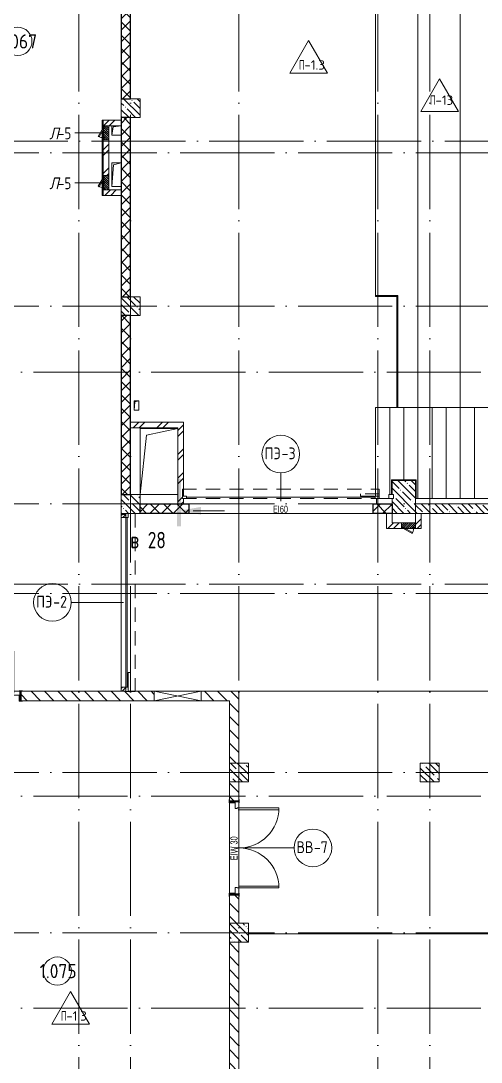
# Model space of a CAD drawing. Header units: millimetres. Extents: x -68946 to 690821, y -552984 to 293768.
# Drawn here: x 128858 to 138630, y 16477 to 38580 of the extents above; entities that cross this region are included whole.
import ezdxf

# ---------------------------------------------------------------- set-up
doc = ezdxf.new("R2010")
doc.units = ezdxf.units.MM
for name, pattern in [('ADSK_Линия сетки', [2500, 2000, -250, 0, -250]), ('ADSK_Невидимые', [500, 300, -200]), ('ADSK_Скрыто', [600, 300, -300])]:
    doc.linetypes.add(name, pattern=pattern)
for name, color, linetype, lineweight in [('0) блоки', 250, 'Continuous', 25), ('A-AREA-____-IDEN', 250, 'Continuous', 9), ('A-DETL-GENF-OTLN', 250, 'Continuous', 5), ('A-DOOR-____-HDLN', 250, 'ADSK_Невидимые', 5), ('A-DOOR-____-IDEN', 250, 'Continuous', 9), ('A-DOOR-____-MCUT', 250, 'Continuous', 5), ('A-DOOR-____-OTLN', 250, 'Continuous', 5), ('A-DOOR-FRAM-MCUT', 250, 'Continuous', 5), ('A-DOOR-FRAM-OTLN', 250, 'Continuous', 5), ('A-FLOR-____-IDEN', 250, 'Continuous', 9), ('A-FLOR-____-OTLN', 250, 'Continuous', 9), ('A-GENM-____-MCUT', 250, 'Continuous', 25), ('A-GENM-____-OTLN', 250, 'Continuous', 9), ('A-GLAZ-____-OTLN', 250, 'Continuous', 5), ('A-ROOF-___-IDEN', 250, 'Continuous', 9), ('A-ROOF-____-OTLN', 250, 'Continuous', 5), ('A-WALL-____-MCUT', 250, 'Continuous', 13), ('A-WALL-____-PATT', 250, 'Continuous', 13), ('E-ELEC-EQPM-OTLN', 250, 'Continuous', 9), ('G-____-____-SYMB', 250, 'ADSK_Скрыто', 9), ('I-WALL-____-OTLN', 250, 'Continuous', 9), ('S-COLS-____-MCUT', 250, 'Continuous', 25), ('S-COLS-____-OTLN', 250, 'Continuous', 9), ('S-GRID-____-OTLN', 250, 'Continuous', 9)]:
    doc.layers.add(name, color=color, linetype=linetype, lineweight=lineweight)
doc.styles.add('Arial Narrow', font='ARIALN.TTF', dxfattribs={"width": 0.9, "height": 150})
doc.styles.add('GOST Common_1', font='', dxfattribs={"width": 0.9, "height": 250})
doc.styles.add('GOST Common_2', font='', dxfattribs={"width": 0.8, "height": 350})
doc.styles.add('ISOCPEUR_1', font='isocpeur.ttf', dxfattribs={"width": 0.9, "height": 250})
doc.styles.add('ISOCPEUR_2', font='isocpeur.ttf', dxfattribs={"height": 160})
doc.styles.add('ISOCPEUR_I_1', font='ГОСТ тип А.ttf', dxfattribs={"height": 2500})
doc.styles.get('GOST Common_1').set_extended_font_data('GOST Common')
doc.styles.get('GOST Common_2').set_extended_font_data('GOST Common')
pattern_1 = [(135, (12287.91, -0.0006), (-141.42136, -141.42136), [])]
pattern_2 = [(45, (12287.9, -0.0006), (-251.4472, 251.4472), []), (45, (12287.9, 381), (-251.4472, 251.4472), [])]
pattern_3 = [(135, (12287.91, -0.0006), (-142.5612, -142.5612), []), (135, (12430.48, -0.0006), (-142.5612, -142.5612), [252.016, -50.403, 3.353, -47.05])]

# ---------------------------------------------------------------- blocks, each defined once
blk = doc.blocks.new('Разрез - Номер вида сзади_3_5 мм-32550532-АР1_Кладочный план 1 этажа С2и3')
at = {"layer": 'G-____-____-SYMB', "linetype": 'Continuous'}
for points in [[(9.8, 0.4), (9.8, -0.39), (-0.33, -0.39), (-0.33, 0.4)], [(2.18, -4.67), (3, 0), (3.82, -4.67)]]:
    blk.add_hatch(color=256, dxfattribs=at).paths.add_polyline_path(points)
at = {"layer": 'G-____-____-SYMB', "linetype": 'Continuous', "lineweight": 20}
blk.add_line((3, -3), (3, -9.66), dxfattribs=at)
blk = doc.blocks.new('Дверь_СКБ_2Ст_Внутренняя1 - Н_ВВ-7_2000x2600h_Фрамуга сверху-42056825-АР1_Маркировочный план 1 этажа С2и3')
at = {"layer": 'A-DOOR-____-OTLN'}
h = blk.add_hatch(dxfattribs=at)
h.set_pattern_fill('FP_17', color=256, style=0, pattern_type=2)
h.set_pattern_definition([(135, (1301.41, 164.685), (-14.1421, -14.1421), []), (225, (1301.41, 164.685), (14.1421, -14.1421), [])])
h.paths.add_polyline_path([(1012.5, -100), (1012.5, 100), (987.5, 100), (987.5, -100)])
at = {"layer": 'A-DOOR-FRAM-OTLN'}
h = blk.add_hatch(dxfattribs=at)
h.set_pattern_fill('FP_18', color=256, style=0, pattern_type=2)
h.set_pattern_definition([(45, (-821.384, 164.685), (-14.1421, 14.1421), []), (135, (-821.384, 164.685), (-14.1421, -14.1421), [])])
h.paths.add_polyline_path([(-987.5, -100), (-962.5, -100), (-962.5, 100), (-987.5, 100), (-987.5, 20)])
at = {"layer": 'A-DOOR-____-MCUT'}
for p, q in [((-837.5, 950), (-837.5, 100)), ((-797.5, 950), (-837.5, 950)), ((-797.5, 100), (-797.5, 950)), ((862.5, 950), (822.5, 950)), ((822.5, 950), (822.5, 100)), ((862.5, 100), (862.5, 950)), ((-837.5, 100), (-797.5, 100)), ((822.5, 100), (862.5, 100))]:
    blk.add_line(p, q, dxfattribs=at)
at = {"layer": 'A-DOOR-____-OTLN'}
for centre, start, end in [((-837.5, 100), 0, 90), ((862.5, 100), 90, 180)]:
    blk.add_arc(centre, 850, start, end, dxfattribs=at)
at = {"layer": 'A-DOOR-FRAM-MCUT'}
for p, q in [((-947.5, 108), (-1017.5, 108)), ((-1017.5, 108), (-1017.5, 100)), ((-1017.5, 100), (-947.5, 100)), ((-962.5, 100), (-987.5, 100)), ((-987.5, 100), (-987.5, -100)), ((-837.5, 100), (-962.5, 100)), ((-962.5, 100), (-962.5, 20)), ((-962.5, -100), (-962.5, 100)), ((-947.5, 100), (-962.5, 100)), ((-962.5, 100), (-962.5, 99)), ((-962.5, 99), (-947.5, 99)), ((-962.5, 20), (-827.5, 20)), ((-947.5, 20), (-962.5, 20)), ((-962.5, 20), (-962.5, -100)), ((-947.5, 100), (-947.5, 108)), ((-947.5, 99), (-947.5, 100)), ((-947.5, -100), (-947.5, 20)), ((-837.5, 60), (-837.5, 100)), ((-827.5, 60), (-837.5, 60)), ((-827.5, 20), (-827.5, 60)), ((862.5, 60), (852.5, 60)), ((852.5, 60), (852.5, 20)), ((852.5, 20), (987.5, 20)), ((862.5, 100), (862.5, 60)), ((987.5, 100), (862.5, 100)), ((1042.5, 108), (972.5, 108)), ((972.5, 108), (972.5, 100)), ((987.5, 100), (972.5, 100)), ((972.5, 100), (972.5, 99)), ((972.5, 100), (1042.5, 100)), ((972.5, 99), (987.5, 99)), ((987.5, 20), (972.5, 20)), ((972.5, 20), (972.5, -100)), ((987.5, 20), (987.5, 100)), ((1012.5, 100), (987.5, 100)), ((987.5, 100), (987.5, -100)), ((987.5, 99), (987.5, 100)), ((987.5, -100), (987.5, 20)), ((1012.5, -100), (1012.5, 100)), ((1042.5, 100), (1042.5, 108)), ((-947.5, -100), (-1017.5, -100)), ((-1017.5, -100), (-1017.5, -108)), ((-1017.5, -108), (-947.5, -108)), ((-987.5, -100), (-962.5, -100)), ((-962.5, -100), (-947.5, -100)), ((-947.5, -108), (-947.5, -100)), ((972.5, -100), (987.5, -100)), ((1042.5, -100), (972.5, -100)), ((972.5, -100), (972.5, -108)), ((972.5, -108), (1042.5, -108)), ((987.5, -100), (1012.5, -100)), ((1042.5, -108), (1042.5, -100))]:
    blk.add_line(p, q, dxfattribs=at)
blk = doc.blocks.new('_Wn_-As_OpeningMEP_floor__Rectangular - _Wn_-As_OpeningMEP_floor__Rectangular-34851197-АР1_Маркировочный план 1 этажа С2и3')
at = {"layer": 'A-DETL-GENF-OTLN', "lineweight": 5}
for p, q in [((-264, 614), (400, 750)), ((-400, -650), (-264, 614))]:
    blk.add_line(p, q, dxfattribs=at)
blk = doc.blocks.new('BSC_Колонна _Прямоугольная - 400x400-V65-АР1_Маркировочный план 1 этажа С2и3')
at = {"layer": 'S-COLS-____-OTLN', "lineweight": 5}
h = blk.add_hatch(dxfattribs=at)
h.set_pattern_fill('FP_101', color=256, style=0, pattern_type=2)
h.set_pattern_definition([(135, (-125249.98, -22625), (-142.5612, -142.5612), []), (135, (-125107.42, -22625), (-142.5612, -142.5612), [252.016, -50.403, 3.353, -47.05])])
h.paths.add_polyline_path([(-200, -200), (200, -200), (200, 200), (-200, 200), (-200, -198)])
at = {"layer": 'S-COLS-____-MCUT', "lineweight": 5}
for p, q in [((200, 200), (-200, 200)), ((-200, 200), (-200, -200)), ((200, -200), (200, 200)), ((-200, -200), (200, -200))]:
    blk.add_line(p, q, dxfattribs=at)
blk = doc.blocks.new('_Wn_-As_OpeningMEP_floor__Rectangular - _Wn_-As_OpeningMEP_floor__Rectangular-34847230-АР1_Маркировочный план 1 этажа С2и3')
at = {"layer": 'A-DETL-GENF-OTLN', "lineweight": 5}
for p, q in [((-50, -50), (-32, 132)), ((-32, 132), (50, 150))]:
    blk.add_line(p, q, dxfattribs=at)
blk = doc.blocks.new('_Wn_-As_OpeningMEP_floor__Rectangular - _Wn_-As_OpeningMEP_floor__Rectangular-32466846-АР1_Маркировочный план 1 этажа С2и3')
at = {"layer": 'A-DETL-GENF-OTLN', "lineweight": 5}
for p, q in [((-100, -200), (-62, 262)), ((-62, 262), (100, 300))]:
    blk.add_line(p, q, dxfattribs=at)
blk = doc.blocks.new('_Wn_-As_OpeningMEP_floor__Rectangular - _Wn_-As_OpeningMEP_floor__Rectangular-V81-АР1_Маркировочный план 1 этажа С2и3')
at = {"layer": 'A-DETL-GENF-OTLN', "lineweight": 5}
for p, q in [((-100, -50), (-73, 123)), ((-73, 123), (100, 150))]:
    blk.add_line(p, q, dxfattribs=at)
blk = doc.blocks.new('DM_Штора_Противодымная_Doormaster_E-60 - ш_4000 х в_2500-39408143-АР1_Маркировочный план 1 этажа С2и3')
at = {"layer": 'A-DOOR-____-HDLN'}
for p, q in [((-1965, 259), (2215, 259)), ((-1965, 259), (-1965, 59)), ((2215, 59), (2215, 259)), ((-1965, 59), (2215, 59)), ((1815, 159), (1815, 109)), ((2215, 159), (1815, 159)), ((1815, 109), (2215, 109)), ((2215, 109), (2215, 159))]:
    blk.add_line(p, q, dxfattribs=at)
at = {"layer": 'A-DOOR-____-MCUT', "lineweight": 5}
for p, q in [((-1875, 109), (-1965, 109)), ((-1965, 109), (-1965, 59)), ((-1965, 59), (-1875, 59)), ((-1875, 59), (-1875, 109)), ((-1875, 84), (2125, 84)), ((2125, 109), (2125, 59)), ((2215, 109), (2125, 109)), ((2125, 59), (2215, 59)), ((2215, 59), (2215, 109))]:
    blk.add_line(p, q, dxfattribs=at)
at = {"layer": 'E-ELEC-EQPM-OTLN', "lineweight": 5}
for p, q in [((2515, 139), (2415, 139)), ((2415, 139), (2415, 59)), ((2415, 59), (2515, 59)), ((2515, 59), (2515, 139))]:
    blk.add_line(p, q, dxfattribs=at)
blk = doc.blocks.new('DM_Штора_Противодымная_Doormaster_E-60 - ш_3600 х в_2500-40375709-АР1_Маркировочный план 1 этажа С2и3')
at = {"layer": 'A-DOOR-____-HDLN'}
for p, q in [((-1765, 250), (2015, 250)), ((-1765, 250), (-1765, 50)), ((2015, 50), (2015, 250)), ((-1765, 50), (2015, 50)), ((1615, 150), (1615, 100)), ((2015, 150), (1615, 150)), ((1615, 100), (2015, 100)), ((2015, 100), (2015, 150))]:
    blk.add_line(p, q, dxfattribs=at)
at = {"layer": 'A-DOOR-____-MCUT', "lineweight": 5}
for p, q in [((-1675, 100), (-1765, 100)), ((-1765, 100), (-1765, 50)), ((-1765, 50), (-1675, 50)), ((-1675, 50), (-1675, 100)), ((-1675, 75), (1925, 75)), ((1925, 100), (1925, 50)), ((2015, 100), (1925, 100)), ((1925, 50), (2015, 50)), ((2015, 50), (2015, 100))]:
    blk.add_line(p, q, dxfattribs=at)
blk = doc.blocks.new('_Wn_-As_OpeningMEP_wall__Rectangular - _Wn_-As_OpeningMEP_wall__Rectangular-40875229-АР1_Маркировочный план 1 этажа С2и3')
at = {"layer": 'A-DETL-GENF-OTLN', "lineweight": 5}
for p, q in [((500, -100), (-500, 100)), ((500, 100), (-500, -100)), ((-500, 100), (-500, -100)), ((500, 100), (-500, 100)), ((-500, 100), (-500, -100)), ((500, -100), (500, 100)), ((500, -100), (500, 100)), ((-500, -100), (500, -100))]:
    blk.add_line(p, q, dxfattribs=at)
blk = doc.blocks.new('АР_Люк - ЛРС_ВК_300х400_внутренний_RAL 9003-42732416-АР1_Маркировочный план 1 этажа С2и3')
at = {"layer": 'A-DOOR-____-OTLN'}
h = blk.add_hatch(dxfattribs=at)
h.set_pattern_fill('FP_148', color=256, style=0, pattern_type=2)
h.set_pattern_definition([(45, (125, 0), (-22.6274, 22.6274), [])])
h.paths.add_polyline_path([(230, 60), (220, 43), (190, 60), (20, 60), (20, 40), (-15, 40), (-15, 60), (-25, 60), (-25, -60), (275, -60), (275, 60), (265, 60), (265, 40), (230, 40), (230, 57)])
at = {"layer": 'A-DETL-GENF-OTLN', "lineweight": 5}
for p, q in [((275, 60), (-25, 60)), ((-25, 60), (-25, -60)), ((275, -60), (275, 60)), ((-25, -60), (275, -60))]:
    blk.add_line(p, q, dxfattribs=at)
at = {"layer": 'A-DOOR-____-MCUT', "lineweight": 5}
for p, q in [((20, 60), (-15, 60)), ((-15, 60), (-15, 40)), ((-15, 40), (20, 40)), ((20, 40), (20, 60)), ((48, 165), (38, 148)), ((38, 148), (220, 43)), ((230, 60), (48, 165)), ((220, 43), (230, 60)), ((265, 60), (230, 60)), ((230, 60), (230, 40)), ((230, 40), (265, 40)), ((265, 40), (265, 60))]:
    blk.add_line(p, q, dxfattribs=at)
blk.add_arc((230, 60), 210, 150, 180, dxfattribs=at)
at = {"layer": 'A-DOOR-____-OTLN'}
blk.add_line((230, 60), (48, 165), dxfattribs=at)
blk = doc.blocks.new('ASML_АР_Отделка Люка - ВО Отделка люков_Грунтовка 0_Шпатлевка 0_Окраска 0_0-42467640-АР1_Маркировочный план 1 этажа С2и3')
at = {"layer": 'A-GENM-____-MCUT', "lineweight": 5}
for p, q in [((-140, 3), (-150, 3)), ((-150, 3), (-150, 0)), ((65, 3), (-105, 3)), ((150, 3), (140, 3)), ((150, 0), (150, 3)), ((-150, 0), (-140, 0)), ((-105, 0), (70, 0)), ((103, 0), (105, 0)), ((140, 0), (150, 0))]:
    blk.add_line(p, q, dxfattribs=at)
blk = doc.blocks.new('AAR_СКБ_Марка_Помещения_мал - Номер-28977439-АР1_Маркировочный план 1 этажа С2и3')
at = {"layer": 'A-AREA-____-IDEN'}
blk.add_circle((-0.03, 0), 3, dxfattribs=at)
blk = doc.blocks.new('AAR_СКБ_Марка_Перекрытия - Марка пола-17325028-АР1_Маркировочный план 1 этажа С2и3')
at = {"layer": 'A-FLOR-____-IDEN'}
for p, q in [((0, 6.93), (-4, 0)), ((0, 6.93), (4, 0)), ((-4, 0), (4, 0))]:
    blk.add_line(p, q, dxfattribs=at)
blk = doc.blocks.new('ADSK_Марка_Дверь - Типоразмер_ADSK_Марка-30565456-АР1_Маркировочный план 1 этажа С2и3')
at = {"layer": 'A-DOOR-____-IDEN'}
blk.add_circle((0, 0), 4, dxfattribs=at)
blk = doc.blocks.new('ADSK_Марка_отделка-ступеней - Типоразмер_ADSK_Марка-39154903-АР1_Маркировочный план 1 этажа С2и3')
at = {"layer": 'A-ROOF-___-IDEN'}
for p, q in [((0, 6.22), (-4, -0.71)), ((0, 6.22), (4, -0.71)), ((-4, -0.71), (4, -0.71))]:
    blk.add_line(p, q, dxfattribs=at)

msp = doc.modelspace()

# ---------------------------------------------------------------- hatches: boundary and pattern name
at = {"layer": '0) блоки'}
h = msp.add_hatch(dxfattribs=at)
h.set_pattern_fill('ANSI31', color=256, scale=55)
h.paths.add_polyline_path([(136332.9138, 45324.9994), (136737.8919, 45324.9994), (136737.8919, 45124.9684), (136332.9138, 45124.9684)])
h.paths.add_polyline_path([(131387.9138, 45324.9994), (132307.9129, 45324.9994), (132307.9129, 45124.9994), (131387.9138, 45124.9994)])
h.paths.add_polyline_path([(130987.9138, 41124.9994), (131187.9138, 41124.9994), (131187.9138, 44924.9994), (130987.9138, 44924.9994)])
h.paths.add_polyline_path([(130987.8919, 36924.9994), (131187.9138, 36924.9994), (131187.9138, 40724.9994), (130987.8919, 40724.9994)])
h.paths.add_polyline_path([(130987.9138, 32724.9994), (131187.9138, 32724.9994), (131187.9138, 36524.9994), (130987.9138, 36524.9994)])
h.paths.add_polyline_path([(130987.9138, 28524.9994), (131187.9138, 28524.9994), (131187.9138, 32324.9994), (130987.9138, 32324.9994)])
h.paths.add_polyline_path([(132425.9138, 28124.9994), (131387.8919, 28124.9994), (131387.8919, 28325), (132425.9138, 28325)])
h.paths.add_polyline_path([(136737.9138, 28125), (136337.8919, 28125), (136337.8919, 28325), (136737.9138, 28325)])
at = {"layer": 'A-WALL-____-PATT', "lineweight": 15, "true_color": 0x000000}
h = msp.add_hatch(dxfattribs=at)
h.set_pattern_fill('FP_2', color=18, style=0, pattern_type=2)
h.set_pattern_definition(pattern_1)
h.paths.add_polyline_path([(131187.9138, 28524.9994), (131187.9138, 32324.9994), (130987.9138, 32324.9994), (130987.9138, 28524.9994)])
h.paths.add_polyline_path([(131128.2119, 32724.9994), (131187.9138, 32724.9994), (131187.9138, 36524.9994), (130987.9138, 36524.9994), (130987.9138, 32724.9994), (131031.0475, 32724.9994)])
h.paths.add_polyline_path([(130987.9138, 36924.9994), (131187.9138, 36924.9994), (131187.9138, 40724.9994), (130987.9138, 40724.9994), (130987.9138, 37123.457)])
h.paths.add_polyline_path([(131187.9138, 41124.9994), (131187.9138, 43524.9994), (130987.9138, 43524.9994), (130987.9138, 41124.9994)])
h.paths.add_polyline_path([(130987.9138, 44624.9994), (131187.9138, 44624.9994), (131187.9138, 44924.9994), (130987.9138, 44924.9994), (130987.9138, 44838.0431)])
h = msp.add_hatch(dxfattribs=at)
h.set_pattern_fill('FP_4', color=18, style=0, pattern_type=2)
h.set_pattern_definition(pattern_2)
h.paths.add_polyline_path([(130987.9105, 36355), (130987.9138, 36355.0088), (130987.9138, 36475), (130607.9138, 36475), (130607.9138, 36355), (130987.9081, 36355)])
h = msp.add_hatch(dxfattribs=at)
h.set_pattern_fill('FP_4', color=18, style=0, pattern_type=2)
h.set_pattern_definition(pattern_2)
h.paths.add_polyline_path([(130607.9138, 35295), (130727.9138, 35295), (130727.9138, 36055), (130607.9138, 36055), (130607.9138, 35300.9487)])
h = msp.add_hatch(dxfattribs=at)
h.set_pattern_fill('FP_4', color=18, style=0, pattern_type=2)
h.set_pattern_definition(pattern_2)
h.paths.add_polyline_path([(130610.9138, 34875), (130987.9138, 34875), (130987.9138, 34995), (130607.9138, 34995), (130607.9138, 34875)])
h = msp.add_hatch(dxfattribs=at)
h.set_pattern_fill('FP_4', color=18, style=0, pattern_type=2)
h.set_pattern_definition(pattern_2)
h.paths.add_polyline_path([(132183.2444, 29945.0004), (132187.9138, 29945.0004), (132187.9138, 30065.0004), (131187.9138, 30065.0004), (131187.9138, 29945.0004), (132159.838, 29945.0004)])
h = msp.add_hatch(dxfattribs=at)
h.set_pattern_fill('FP_4', color=18, style=0, pattern_type=2)
h.set_pattern_definition(pattern_2)
h.paths.add_polyline_path([(132307.9138, 28324.9994), (132307.9138, 28443.0004), (132286.9138, 28443.0004), (132286.9138, 28493.0004), (132307.9138, 28493.0004), (132307.9138, 30065.0004), (132187.9138, 30065.0004), (132187.9138, 28324.9994)])
h = msp.add_hatch(dxfattribs=at)
h.set_pattern_fill('FP_2', color=18, style=0, pattern_type=2)
h.set_pattern_definition(pattern_1)
h.paths.add_polyline_path([(132425.9138, 28124.9994), (132425.9138, 28324.9994), (131387.8919, 28324.9994), (131387.9138, 28125.001), (131956.6757, 28124.9994)])
h = msp.add_hatch(dxfattribs=at)
h.set_pattern_fill('FP_2', color=18, style=0, pattern_type=2)
h.set_pattern_definition(pattern_1)
h.paths.add_polyline_path([(136407.8252, 28125.001), (136737.8919, 28125.001), (136737.8919, 28325.001), (136337.8919, 28325.001), (136338.003, 28125.001)])
h = msp.add_hatch(dxfattribs=at)
h.set_pattern_fill('FP_1', color=18, style=0, pattern_type=2)
h.set_pattern_definition(pattern_3)
h.paths.add_polyline_path([(137357.9138, 28125.001), (142737.8919, 28125.001), (142737.8919, 28325), (137237.9138, 28325.001), (137237.9138, 28125.0014)])
h = msp.add_hatch(dxfattribs=at)
h.set_pattern_fill('FP_5', color=18, style=0, pattern_type=2)
h.set_pattern_definition([(45, (12287.9, -0.0006), (-224.5064, 224.5064), []), (45, (12367.3, -0.0006), (0, 449.0128), []), (45, (12208.54, -0.0006), (0, 449.0128), [])])
h.paths.add_polyline_path([(131087.8919, 24349.9994), (131087.8919, 24435.0004), (130987.8919, 24435.0004), (130987.8919, 24349.9994)])
h.paths.add_polyline_path([(130987.8919, 28035.0004), (131087.8919, 28035.0004), (131087.8919, 28105.001), (130987.8919, 28105.001)])
h = msp.add_hatch(dxfattribs=at)
h.set_pattern_fill('FP_4', color=18, style=0, pattern_type=2)
h.set_pattern_definition(pattern_2)
h.paths.add_polyline_path([(136617.9138, 27805.001), (136737.9138, 27805.001), (136737.8919, 28125.0004), (136617.9138, 28125.0004), (136617.9138, 27816.4369)])
h = msp.add_hatch(dxfattribs=at)
h.set_pattern_fill('FP_4', color=18, style=0, pattern_type=2)
h.set_pattern_definition(pattern_2)
h.paths.add_polyline_path([(137237.9138, 27925.001), (137357.9138, 27925.001), (137357.9138, 27929.0868)])
h.paths.add_polyline_path([(137237.9138, 27925.001), (137357.9138, 27929.0868), (137357.9138, 28125), (137237.9138, 28124.9721), (137237.9138, 27925.0098)])
h = msp.add_hatch(dxfattribs=at)
h.set_pattern_fill('FP_4', color=18, style=0, pattern_type=2)
h.set_pattern_definition(pattern_2)
h.paths.add_polyline_path([(137335.8588, 27805.001), (137357.9138, 27805.001), (137357.9138, 27925.001), (137237.8919, 27925.001), (137238.2979, 27805.001), (137239.1098, 27805.001)])
h.paths.add_polyline_path([(136742.3574, 27805.001), (136937.8919, 27805.001), (136937.8919, 27925.001), (136737.9138, 27924.4119), (136737.9138, 27805.001)])
h = msp.add_hatch(dxfattribs=at)
h.set_pattern_fill('FP_2', color=18, style=0, pattern_type=2)
h.set_pattern_definition(pattern_1)
h.paths.add_polyline_path([(131137.8919, 24149.9994), (131687.9138, 24149.9994), (131687.9138, 24349.9994), (131137.8919, 24349.9994), (131137.8919, 24345.0004), (131087.8919, 24345.0004), (131087.8919, 24349.9994), (128862.9138, 24349.9994), (128862.9138, 24149.9994), (131087.8919, 24149.9994)])
h.paths.add_polyline_path([(133287.9138, 24149.9994), (133287.9138, 24349.9994), (132687.9138, 24349.9994), (132687.9138, 24149.9994)])
h.paths.add_polyline_path([(126537.8925, 24149.9994), (126862.9138, 24149.9994), (126862.9138, 24349.9994), (126337.9144, 24349.9994), (126337.9144, 24149.9994), (126412.0385, 24149.9994)])
h = msp.add_hatch(dxfattribs=at)
h.set_pattern_fill('FP_2', color=18, style=0, pattern_type=2)
h.set_pattern_definition(pattern_1)
h.paths.add_polyline_path([(133487.9138, 22414.9994), (133487.9138, 22424.9994), (133287.9138, 22424.9994), (133287.9138, 22414.9994), (133482.9144, 22414.9994)])
h.paths.add_polyline_path([(133487.9138, 22824.9994), (133487.9138, 24349.9994), (133287.9138, 24349.9994), (133287.9138, 22824.9994)])
h = msp.add_hatch(dxfattribs=at)
h.set_pattern_fill('FP_2', color=18, style=0, pattern_type=2)
h.set_pattern_definition(pattern_1)
h.paths.add_polyline_path([(133287.9138, 16124.9994), (133487.9138, 16124.9994), (133487.9138, 19024.9994), (133287.9138, 19024.9994), (133287.9138, 16168.8352)])
h.paths.add_polyline_path([(133287.9138, 19425), (133487.9137, 19425), (133487.9138, 20024.9994), (133287.9138, 20024.9994), (133287.9138, 19994.9994)])
h.paths.add_polyline_path([(133287.9138, 22024.9994), (133487.9138, 22024.9994), (133487.9138, 22414.9994), (133287.9138, 22414.9994), (133287.9138, 22054.9994)])
at = {"layer": 'S-COLS-____-OTLN', "lineweight": 5, "true_color": 0x000000}
h = msp.add_hatch(dxfattribs=at)
h.set_pattern_fill('FP_1', color=18, style=0, pattern_type=2)
h.set_pattern_definition(pattern_3)
h.paths.add_polyline_path([(130987.9138, 36524.9994), (131387.8919, 36525.0159), (131387.8919, 36924.9994), (130987.8919, 36924.9994), (130987.8919, 36524.9994)])
h = msp.add_hatch(dxfattribs=at)
h.set_pattern_fill('FP_1', color=18, style=0, pattern_type=2)
h.set_pattern_definition(pattern_3)
h.paths.add_polyline_path([(131387.8919, 32324.9994), (131387.8919, 32724.9993), (130987.8919, 32724.9678), (130987.9138, 32324.9994), (131360.7728, 32324.9994)])
h = msp.add_hatch(dxfattribs=at)
h.set_pattern_fill('FP_1', color=18, style=0, pattern_type=2)
h.set_pattern_definition(pattern_3)
h.paths.add_polyline_path([(137237.8341, 28125), (137237.8919, 28125.001), (137237.8919, 28825), (136737.8919, 28825), (136737.8919, 28523.0004), (136766.9138, 28523.0004), (136766.9138, 28443.0004), (136737.8919, 28443.0004), (136737.9031, 28125), (137212.0074, 28125.001)])
h = msp.add_hatch(dxfattribs=at)
h.set_pattern_fill('FP_1', color=18, style=0, pattern_type=2)
h.set_pattern_definition(pattern_3)
h.paths.add_polyline_path([(130987.9119, 28124.9994), (131387.8919, 28125.001), (131387.8919, 28524.9994), (130987.8919, 28524.9994), (130987.8919, 28124.9994)])
h = msp.add_hatch(dxfattribs=at)
h.set_pattern_fill('FP_1', color=18, style=0, pattern_type=2)
h.set_pattern_definition(pattern_3)
h.paths.add_polyline_path([(133287.8919, 22424.9994), (133687.8919, 22425), (133687.8919, 22824.9994), (133287.8919, 22824.9994)])
h = msp.add_hatch(dxfattribs=at)
h.set_pattern_fill('FP_1', color=18, style=0, pattern_type=2)
h.set_pattern_definition(pattern_3)
h.paths.add_polyline_path([(133687.8919, 19024.9994), (133687.8912, 19424.9994), (133287.8919, 19424.9994), (133287.9138, 19024.9994), (133489.9644, 19024.9994)])

# ---------------------------------------------------------------- linework, layer by layer
at = {"layer": '0) блоки'}
for points in [[(130987.8919, 36924.9994), (131187.9138, 36924.9994), (131187.9138, 40724.9994), (130987.8919, 40724.9994)], [(130987.9138, 32724.9994), (131187.9138, 32724.9994), (131187.9138, 36524.9994), (130987.9138, 36524.9994)], [(130987.9138, 28524.9994), (131187.9138, 28524.9994), (131187.9138, 32324.9994), (130987.9138, 32324.9994)], [(132425.9138, 28124.9994), (131387.8919, 28124.9994), (131387.8919, 28325), (132425.9138, 28325)], [(136737.9138, 28125), (136337.8919, 28125), (136337.8919, 28325), (136737.9138, 28325)]]:
    msp.add_lwpolyline(points, close=True, dxfattribs=at)
at = {"layer": 'A-DOOR-____-IDEN', "color": 18, "true_color": 0x000000}
for p, q in [((130667.9138, 36205), (130002.2797, 36205)), ((130667.9138, 35145), (130002.2797, 35145)), ((134376.9138, 28384.0004), (134376.9138, 28984.0004)), ((131037.8919, 26235.0004), (129928.0368, 26235.0004)), ((133387.9138, 21024.9994), (134657.9138, 21024.9994))]:
    msp.add_line(p, q, dxfattribs=at)
at = {"layer": 'A-FLOR-____-OTLN', "color": 18, "lineweight": 5, "true_color": 0x000000}
for p, q in [((130587.9138, 36275.359), (130587.9138, 36475)), ((130587.9138, 36475), (130607.9138, 36475)), ((130787.9138, 36155.0088), (130787.9138, 36355)), ((130587.9138, 35215.359), (130587.9138, 36235.359)), ((130987.9138, 36155.0088), (130787.9138, 36155.0088)), ((130787.9138, 35064.8146), (130787.9138, 35564.8146)), ((130787.9138, 35564.8146), (130987.9138, 35564.8146)), ((130587.9138, 34875), (130587.9138, 35175.359)), ((130987.9138, 35064.8146), (130787.9138, 35064.8146)), ((130607.9138, 34875), (130587.9138, 34875)), ((131260.7728, 30314.2201), (131260.7728, 30514.2201)), ((131260.7728, 30514.2201), (131360.7728, 30514.2201)), ((131360.7728, 30514.2201), (131360.7728, 30314.2201)), ((131360.7728, 30314.2201), (131260.7728, 30314.2201)), ((131387.9138, 28525.0004), (131387.9138, 29925.0004)), ((131387.9138, 29925.0004), (132187.9138, 29925.0004)), ((132187.9138, 28525.0004), (131387.9138, 28525.0004)), ((136407.8252, 28325.001), (136407.8252, 28443.0004)), ((136337.8919, 28125.001), (132425.9138, 28125.001)), ((132425.9138, 28124.9994), (136337.8919, 28124.9994)), ((137237.8919, 28125), (137237.8919, 27925.001)), ((148787.9138, 24349.9994), (133487.9138, 24349.9994)), ((133487.9138, 24349.9994), (148787.9138, 24349.9994)), ((137335.4138, 22425), (137335.4138, 22827.5)), ((137335.4138, 22827.5), (137737.9138, 22827.5)), ((137737.9138, 22827.5), (137737.9138, 22824.9994)), ((137337.8919, 22425), (137335.4138, 22425)), ((133487.9138, 21834.9994), (133487.9138, 20214.9994)), ((144587.8919, 19199.9994), (133687.8919, 19199.9994))]:
    msp.add_line(p, q, dxfattribs=at)
at = {"layer": 'A-ROOF-____-OTLN', "color": 18, "true_color": 0x000000}
for p, q in [((136387.9144, 43080), (136387.9144, 32730)), ((137288.2491, 43080), (137288.2491, 30370.001)), ((138187.9144, 43080), (138187.9144, 30370.001)), ((136387.9144, 32750), (136858.2491, 32750)), ((136387.9144, 32730), (136858.2491, 32730)), ((136838.2491, 30370.001), (136838.2491, 32730)), ((136858.2491, 32750), (136858.2491, 30370.001)), ((136387.9138, 28493.0004), (136387.9138, 30370.001)), ((136387.9138, 30370.001), (137287.9138, 30370.001)), ((136687.9138, 28523.0004), (136687.9138, 30370.001)), ((136987.9138, 28835.001), (136987.9138, 30370.001)), ((137287.9138, 28443.032), (137287.9138, 30370.001)), ((137288.2491, 30370.001), (138187.9138, 30370.001)), ((137587.9138, 28443.032), (137587.9138, 30370.001)), ((137887.9138, 28443.032), (137887.9138, 30370.001)), ((138187.9138, 28443.032), (138187.9138, 30370.001)), ((138187.9144, 30370.001), (139087.9138, 30370.001)), ((138487.9138, 28443.032), (138487.9138, 30370.001)), ((136727.8919, 28523.0004), (136727.8919, 28835.001)), ((136727.8919, 28835.001), (137247.9138, 28835.001)), ((137247.9138, 28835.001), (137247.9138, 28443.032)), ((136666.9138, 28443.032), (136466.9138, 28443.032)), ((139087.9138, 28443.032), (137247.9138, 28443.032))]:
    msp.add_line(p, q, dxfattribs=at)
at = {"layer": 'A-WALL-____-MCUT', "color": 18, "lineweight": 15, "true_color": 0x000000}
for p, q in [((130987.9138, 40724.9994), (130987.9138, 36924.9994)), ((131187.9138, 36924.9994), (131187.9138, 40724.9994)), ((130987.9138, 36924.9994), (131187.9138, 36924.9994)), ((130987.9138, 36475), (130607.9138, 36475)), ((130607.9138, 36475), (130607.9138, 36355)), ((130987.9138, 36524.9994), (130987.9138, 36475)), ((131187.9138, 36524.9994), (130987.9138, 36524.9994)), ((130987.9138, 36355), (130987.9138, 36475)), ((131187.9138, 32724.9994), (131187.9138, 36524.9994)), ((130727.9138, 36355), (130987.9138, 36355)), ((130727.9138, 34995), (130727.9138, 36355)), ((130987.9138, 36355), (130987.9138, 34995)), ((130607.9138, 36055), (130607.9138, 35295)), ((130607.9138, 34995), (130607.9138, 34875)), ((130987.9138, 34995), (130727.9138, 34995)), ((130987.9138, 34875), (130987.9138, 34995)), ((130607.9138, 34875), (130987.9138, 34875)), ((130987.9138, 34875), (130987.9138, 32724.9994)), ((130987.9138, 32724.9994), (131187.9138, 32724.9994)), ((130987.9138, 32324.9994), (130987.9138, 28524.9994)), ((131187.9138, 32324.9994), (130987.9138, 32324.9994)), ((131187.9138, 28524.9994), (131187.9138, 32324.9994)), ((132307.9138, 30065.0004), (131187.9138, 30065.0004)), ((131187.9138, 30065.0004), (131187.9138, 29945.0004)), ((132307.9138, 28493.0004), (132307.9138, 30065.0004)), ((131187.9138, 29945.0004), (132187.9138, 29945.0004)), ((132187.9138, 29945.0004), (132187.9138, 28324.9994)), ((130987.9138, 28524.9994), (131187.9138, 28524.9994)), ((132187.9138, 28324.9994), (131387.8919, 28324.9994)), ((131387.8919, 28324.9994), (131387.8919, 28124.9994)), ((132187.9138, 28324.9994), (132307.9138, 28324.9994)), ((132307.9138, 28324.9994), (132307.9138, 28443.0004)), ((132425.9138, 28324.9994), (132307.9138, 28324.9994)), ((132425.9138, 28124.9994), (132425.9138, 28324.9994)), ((136737.8919, 28325.001), (136337.8919, 28325.001)), ((136337.8919, 28325.001), (136337.8919, 28125.001)), ((136737.8919, 28125.001), (136737.8919, 28325.001)), ((142737.8919, 28325.001), (137237.9138, 28325.001)), ((137237.9138, 28325.001), (137237.9138, 28125.001)), ((130987.8919, 28105.001), (130987.8919, 28035.0004)), ((131087.8919, 28105.001), (130987.8919, 28105.001)), ((131387.8919, 28124.9994), (132425.9138, 28124.9994)), ((136337.8919, 28125.001), (136737.8919, 28125.001)), ((136617.9138, 28125.0004), (136617.9138, 27805.001)), ((136737.9138, 28125.0004), (136617.9138, 28125.0004)), ((136737.9138, 27925.001), (136737.9138, 28125.0004)), ((137237.9138, 28125.001), (137237.9138, 27925.001)), ((137237.9138, 28125.001), (142737.8919, 28125.001)), ((137357.9138, 27805.001), (137357.9138, 28125.001)), ((130987.8919, 28035.0004), (131087.8919, 28035.0004)), ((137237.8919, 27925.001), (136737.9138, 27925.001)), ((136617.9138, 27805.001), (136937.8919, 27805.001)), ((137237.8919, 27805.001), (137357.9138, 27805.001)), ((130987.8919, 24349.9994), (128892.9138, 24349.9994)), ((130987.8919, 24435.0004), (130987.8919, 24349.9994)), ((131087.8919, 24435.0004), (130987.8919, 24435.0004)), ((130987.8919, 24349.9994), (131087.8919, 24349.9994)), ((131687.9138, 24349.9994), (131137.8919, 24349.9994)), ((133487.9138, 24349.9994), (132687.9138, 24349.9994)), ((133487.9138, 22824.9994), (133487.9138, 24349.9994)), ((128892.9138, 24149.9994), (131687.9138, 24149.9994)), ((132687.9138, 24149.9994), (133287.9138, 24149.9994)), ((133287.9138, 24149.9994), (133287.9138, 22824.9994)), ((133287.9138, 22824.9994), (133487.9138, 22824.9994)), ((133487.9138, 22424.9994), (133287.9138, 22424.9994)), ((133287.9138, 22424.9994), (133287.9138, 22054.9994)), ((133487.9138, 22054.9994), (133487.9138, 22424.9994)), ((133287.9138, 19994.9994), (133287.9138, 19424.9994)), ((133487.9138, 19424.9994), (133487.9138, 19994.9994)), ((133287.9138, 19424.9994), (133487.9138, 19424.9994)), ((133287.9138, 19024.9994), (133287.9138, 16124.9994)), ((133487.9138, 19024.9994), (133287.9138, 19024.9994)), ((133487.9138, 16124.9994), (133487.9138, 19024.9994))]:
    msp.add_line(p, q, dxfattribs=at)
at = {"layer": 'I-WALL-____-OTLN', "color": 18, "lineweight": 15, "true_color": 0x000000}
for p, q in [((130987.8919, 28105.001), (130987.8919, 28124.9994)), ((130987.8919, 24435.0004), (130987.8919, 28035.0004)), ((131087.8919, 28035.0004), (131087.8919, 24435.0004)), ((133287.9138, 20064.9994), (133287.9138, 21984.9994))]:
    msp.add_line(p, q, dxfattribs=at)
at = {"layer": 'S-COLS-____-MCUT', "color": 18, "lineweight": 5, "true_color": 0x000000}
for p, q in [((130987.8919, 36924.9994), (130987.8919, 36524.9994)), ((131387.8919, 36924.9994), (131187.9138, 36924.9994)), ((131387.8919, 36524.9994), (131387.8919, 36924.9994)), ((131187.9138, 36524.9994), (131387.8919, 36524.9994)), ((130987.8919, 32724.9994), (130987.8919, 32324.9994)), ((131387.8919, 32724.9994), (131187.9138, 32724.9994)), ((131387.8919, 32324.9994), (131387.8919, 32724.9994)), ((131187.9138, 32324.9994), (131387.8919, 32324.9994)), ((137237.8919, 28825), (136737.8919, 28825)), ((136737.8919, 28825), (136737.8919, 28523.0004)), ((137237.8919, 28325.001), (137237.8919, 28825)), ((130987.8919, 28524.9994), (130987.8919, 28124.9994)), ((131387.8919, 28524.9994), (131187.9138, 28524.9994)), ((131387.8919, 28324.9994), (131387.8919, 28524.9994)), ((136737.8919, 28443.0004), (136737.8919, 28125)), ((130987.8919, 28124.9994), (131087.8919, 28124.9994)), ((131137.8919, 28124.9994), (131387.8919, 28124.9994)), ((136737.8919, 28125), (137237.8919, 28125)), ((133287.8919, 22824.9994), (133287.8919, 22424.9994)), ((133687.8919, 22824.9994), (133487.9138, 22824.9994)), ((133687.8919, 22424.9994), (133687.8919, 22824.9994)), ((133487.9138, 22424.9994), (133687.8919, 22424.9994)), ((133287.8919, 19424.9994), (133287.8919, 19024.9994)), ((133687.8919, 19424.9994), (133487.9138, 19424.9994)), ((133687.8919, 19024.9994), (133687.8919, 19424.9994)), ((133487.9138, 19024.9994), (133687.8919, 19024.9994))]:
    msp.add_line(p, q, dxfattribs=at)
at = {"layer": 'S-COLS-____-OTLN', "color": 18, "lineweight": 5, "true_color": 0x000000}
for p, q in [((131187.9138, 36924.9994), (130987.8919, 36924.9994)), ((130987.8919, 36524.9994), (131187.9138, 36524.9994)), ((131187.9138, 32724.9994), (130987.8919, 32724.9994)), ((130987.8919, 32324.9994), (131187.9138, 32324.9994)), ((131187.9138, 28524.9994), (130987.8919, 28524.9994)), ((131387.8919, 28124.9994), (131387.8919, 28324.9994)), ((137237.8919, 28125), (137237.8919, 28325.001)), ((133487.9138, 22824.9994), (133287.8919, 22824.9994)), ((133287.8919, 22424.9994), (133487.9138, 22424.9994)), ((133487.9138, 19424.9994), (133287.8919, 19424.9994)), ((133287.8919, 19024.9994), (133487.9138, 19024.9994))]:
    msp.add_line(p, q, dxfattribs=at)
at = {"layer": 'S-GRID-____-OTLN', "color": 18, "linetype": 'ADSK_Линия сетки', "true_color": 0x000000}
for p, q in [((130087.9138, -2919.5356), (130087.9138, 61063.6538)), ((131187.9138, -2919.5356), (131187.9138, 61063.6538)), ((133487.9138, -2919.5356), (133487.9138, 61063.6538)), ((136437.9138, -2919.5356), (136437.9138, 61063.6538)), ((137537.9138, -2919.5356), (137537.9138, 61063.6538)), ((167356.8279, 36025), (111607.9138, 36025)), ((77240.3519, 35775), (168626.8279, 35775)), ((77240.3519, 32525), (168626.8279, 32525)), ((168626.8279, 31125), (111607.9138, 31125)), ((77240.3519, 28325), (168626.8279, 28325)), ((167356.8279, 26625), (111607.9138, 26625)), ((77240.3519, 26425), (168626.8279, 26425)), ((77240.3519, 22625), (167356.8279, 22625)), ((168626.8279, 22125), (111607.9138, 22125)), ((77240.3519, 19225), (168626.8279, 19225)), ((168626.8279, 17625), (111607.9138, 17625))]:
    msp.add_line(p, q, dxfattribs=at)

# ---------------------------------------------------------------- block references
at = {"layer": 'A-AREA-____-IDEN', "color": 18, "true_color": 0x000000, "xscale": 99.99999999999993, "yscale": 99.99999999999993, "zscale": 99.99999999999993}
for p in [(128797.2935, 38144.0828), (129635.0432, 18411.5125)]:
    msp.add_blockref('AAR_СКБ_Марка_Помещения_мал - Номер-28977439-АР1_Маркировочный план 1 этажа С2и3', p, dxfattribs=at)
at = {"layer": 'A-DOOR-____-IDEN', "color": 18, "true_color": 0x000000, "xscale": 99.99999999999993, "yscale": 99.99999999999993, "zscale": 99.99999999999993}
for p in [(134376.9138, 29384.0004), (129528.0368, 26235.0004), (135057.9138, 21024.9994)]:
    msp.add_blockref('ADSK_Марка_Дверь - Типоразмер_ADSK_Марка-30565456-АР1_Маркировочный план 1 этажа С2и3', p, dxfattribs=at)
at = {"layer": 'A-DOOR-____-OTLN', "color": 18, "true_color": 0x000000}
for name, p, rotation in [('АР_Люк - ЛРС_ВК_300х400_внутренний_RAL 9003-42732416-АР1_Маркировочный план 1 этажа С2и3', (130667.9138, 36080), 90), ('АР_Люк - ЛРС_ВК_300х400_внутренний_RAL 9003-42732416-АР1_Маркировочный план 1 этажа С2и3', (130667.9138, 35020), 90), ('DM_Штора_Противодымная_Doormaster_E-60 - ш_3600 х в_2500-40375709-АР1_Маркировочный план 1 этажа С2и3', (131037.8919, 26360.0004), 270.0000000000013), ('АР_Люк - ЛРС_ВК_300х400_внутренний_RAL 9003-42732416-АР1_Маркировочный план 1 этажа С2и3', (137212.8919, 27865.001), 180), ('Дверь_СКБ_2Ст_Внутренняя1 - Н_ВВ-7_2000x2600h_Фрамуга сверху-42056825-АР1_Маркировочный план 1 этажа С2и3', (133387.9138, 21037.4994), 270)]:
    msp.add_blockref(name, p, dxfattribs=dict(at, rotation=rotation))
for name, p in [('DM_Штора_Противодымная_Doormaster_E-60 - ш_4000 х в_2500-39408143-АР1_Маркировочный план 1 этажа С2и3', (134251.9138, 28384.0004)), ('Дверь_СКБ_2Ст_Внутренняя1 - Н_ВВ-7_2000x2600h_Фрамуга сверху-42056825-АР1_Маркировочный план 1 этажа С2и3', (127850.4138, 24249.9994))]:
    msp.add_blockref(name, p, dxfattribs=at)
at = {"layer": 'A-FLOR-____-IDEN', "color": 18, "true_color": 0x000000, "xscale": 99.99999999999993, "yscale": 99.99999999999993, "zscale": 99.99999999999993}
for p in [(134967.865, 37472.8174), (129912.9141, 17287.4997)]:
    msp.add_blockref('AAR_СКБ_Марка_Перекрытия - Марка пола-17325028-АР1_Маркировочный план 1 этажа С2и3', p, dxfattribs=at)
at = {"layer": 'A-GENM-____-OTLN', "color": 18, "lineweight": 5, "true_color": 0x000000}
for p, rotation in [((130610.9138, 36205), 90), ((130610.9138, 35145), 90), ((137087.8919, 27808.001), 180)]:
    msp.add_blockref('ASML_АР_Отделка Люка - ВО Отделка люков_Грунтовка 0_Шпатлевка 0_Окраска 0_0-42467640-АР1_Маркировочный план 1 этажа С2и3', p, dxfattribs=dict(at, rotation=rotation))
at = {"layer": 'A-GLAZ-____-OTLN', "color": 18, "true_color": 0x000000}
for name, p in [('_Wn_-As_OpeningMEP_floor__Rectangular - _Wn_-As_OpeningMEP_floor__Rectangular-V81-АР1_Маркировочный план 1 этажа С2и3', (130887.9138, 36205.0088)), ('_Wn_-As_OpeningMEP_floor__Rectangular - _Wn_-As_OpeningMEP_floor__Rectangular-32466846-АР1_Маркировочный план 1 этажа С2и3', (130887.9138, 35264.8146)), ('_Wn_-As_OpeningMEP_floor__Rectangular - _Wn_-As_OpeningMEP_floor__Rectangular-34847230-АР1_Маркировочный план 1 этажа С2и3', (131310.7728, 30364.2201)), ('_Wn_-As_OpeningMEP_floor__Rectangular - _Wn_-As_OpeningMEP_floor__Rectangular-34851197-АР1_Маркировочный план 1 этажа С2и3', (131787.9138, 29175.0004))]:
    msp.add_blockref(name, p, dxfattribs=at)
at = {"layer": 'A-GLAZ-____-OTLN', "color": 18, "true_color": 0x000000, "rotation": 180}
msp.add_blockref('_Wn_-As_OpeningMEP_wall__Rectangular - _Wn_-As_OpeningMEP_wall__Rectangular-40875229-АР1_Маркировочный план 1 этажа С2и3', (132187.9138, 24249.9994), dxfattribs=at)
at = {"layer": 'A-ROOF-___-IDEN', "color": 18, "true_color": 0x000000, "xscale": 99.99999999999993, "yscale": 99.99999999999993, "zscale": 99.99999999999993}
msp.add_blockref('ADSK_Марка_отделка-ступеней - Типоразмер_ADSK_Марка-39154903-АР1_Маркировочный план 1 этажа С2и3', (137747.9144, 36725.0005), dxfattribs=at)
at = {"layer": 'G-____-____-SYMB', "linetype": 'Continuous', "xscale": 99.99999999999993, "yscale": 99.99999999999993, "zscale": 99.99999999999993, "rotation": 89.99999999999947}
msp.add_blockref('Разрез - Номер вида сзади_3_5 мм-32550532-АР1_Кладочный план 1 этажа С2и3', (132216.1303, 27880.7003), dxfattribs=at)
at = {"layer": 'S-COLS-____-OTLN', "color": 18, "lineweight": 5, "true_color": 0x000000}
msp.add_blockref('BSC_Колонна _Прямоугольная - 400x400-V65-АР1_Маркировочный план 1 этажа С2и3', (137537.8919, 22624.9994), dxfattribs=at)

# ---------------------------------------------------------------- texts
at = {"layer": 'A-AREA-____-IDEN', "color": 18, "true_color": 0x000000, "char_height": 300, "width": 609.2825, "attachment_point": 1, "style": 'ISOCPEUR_1'}
for s, insert in [('1.067', (128418.9543, 38292.7426)), ('1.075', (129256.704, 18560.1723))]:
    msp.add_mtext(s, dxfattribs=dict(at, insert=insert))
at = {"layer": 'A-DOOR-____-IDEN', "color": 18, "true_color": 0x000000, "attachment_point": 1}
for s, insert, char_height, width, style in [('\\fISOCPEUR|b0|i1|c204|p34|;\\W.9;Л', (129460.6229, 36316.3542), 250, 223.670812, 'ISOCPEUR_I_1'), ('-5', (129645.1698, 36316.3542), 250, 404.0505, 'ISOCPEUR_I_1'), ('\\fISOCPEUR|b0|i1|c204|p34|;\\W.9;Л', (129460.6229, 35256.3542), 250, 223.670812, 'ISOCPEUR_I_1'), ('-5', (129645.1698, 35256.3542), 250, 404.0505, 'ISOCPEUR_I_1'), ('ПЭ', (134030.8564, 29524.451), 250, 440.126437, 'GOST Common_1'), ('-3', (134393.9971, 29524.451), 250, 389.620125, 'GOST Common_1'), ('EI60', (134209.9638, 28289.3713), 150, 396.835312, 'Arial Narrow'), ('ПЭ', (129181.9794, 26375.451), 250, 440.126437, 'GOST Common_1'), ('-2', (129545.1201, 26375.451), 250, 389.620125, 'GOST Common_1'), ('ВВ', (134709.1564, 21165.45), 250, 447.341625, 'GOST Common_1'), ('-7', (135078.2502, 21165.45), 250, 389.620125, 'GOST Common_1')]:
    msp.add_mtext(s, dxfattribs=dict(at, insert=insert, char_height=char_height, width=width, style=style))
at = {"layer": 'A-DOOR-____-IDEN', "color": 18, "true_color": 0x000000, "insert": (133307.7653, 20762.642), "char_height": 150, "width": 627.721312, "attachment_point": 1, "rotation": 90, "style": 'Arial Narrow'}
msp.add_mtext('EIW 30', dxfattribs=at)
at = {"layer": 'A-FLOR-____-IDEN', "color": 18, "true_color": 0x000000, "char_height": 200, "attachment_point": 1, "style": 'ISOCPEUR_2'}
for s, insert, width in [('\\fISOCPEUR|b0|i0|c204|p34|;\\W.7;П', (134762.63, 37744.2032), 140.295312), ('-1.3', (134878.3852, 37744.2032), 381.60325), ('\\fISOCPEUR|b0|i0|c204|p34|;\\W.7;П', (129707.6792, 17558.8855), 140.295312), ('-1.3', (129823.4344, 17558.8855), 381.60325)]:
    msp.add_mtext(s, dxfattribs=dict(at, insert=insert, width=width))
at = {"layer": 'A-ROOF-___-IDEN', "color": 18, "true_color": 0x000000, "char_height": 200, "attachment_point": 1, "style": 'ISOCPEUR_2'}
for s, insert, width in [('\\fISOCPEUR|b0|i0|c204|p34|;\\W.7;П', (137543.7335, 36996.0881), 140.295312), ('-13', (137659.4887, 36996.0881), 331.096937)]:
    msp.add_mtext(s, dxfattribs=dict(at, insert=insert, width=width))
at = {"layer": 'G-____-____-SYMB', "linetype": 'Continuous', "char_height": 350, "attachment_point": 1, "style": 'GOST Common_2'}
for s, insert, width in [('\\fGOST Common|b0|i0|c204|p34|;\\W.8;в', (131181.5299, 27733.9701), 243.713), (' 28', (131382.6133, 27733.9701), 602.869)]:
    msp.add_mtext(s, dxfattribs=dict(at, insert=insert, width=width))

doc.saveas('drawing.dxf')
